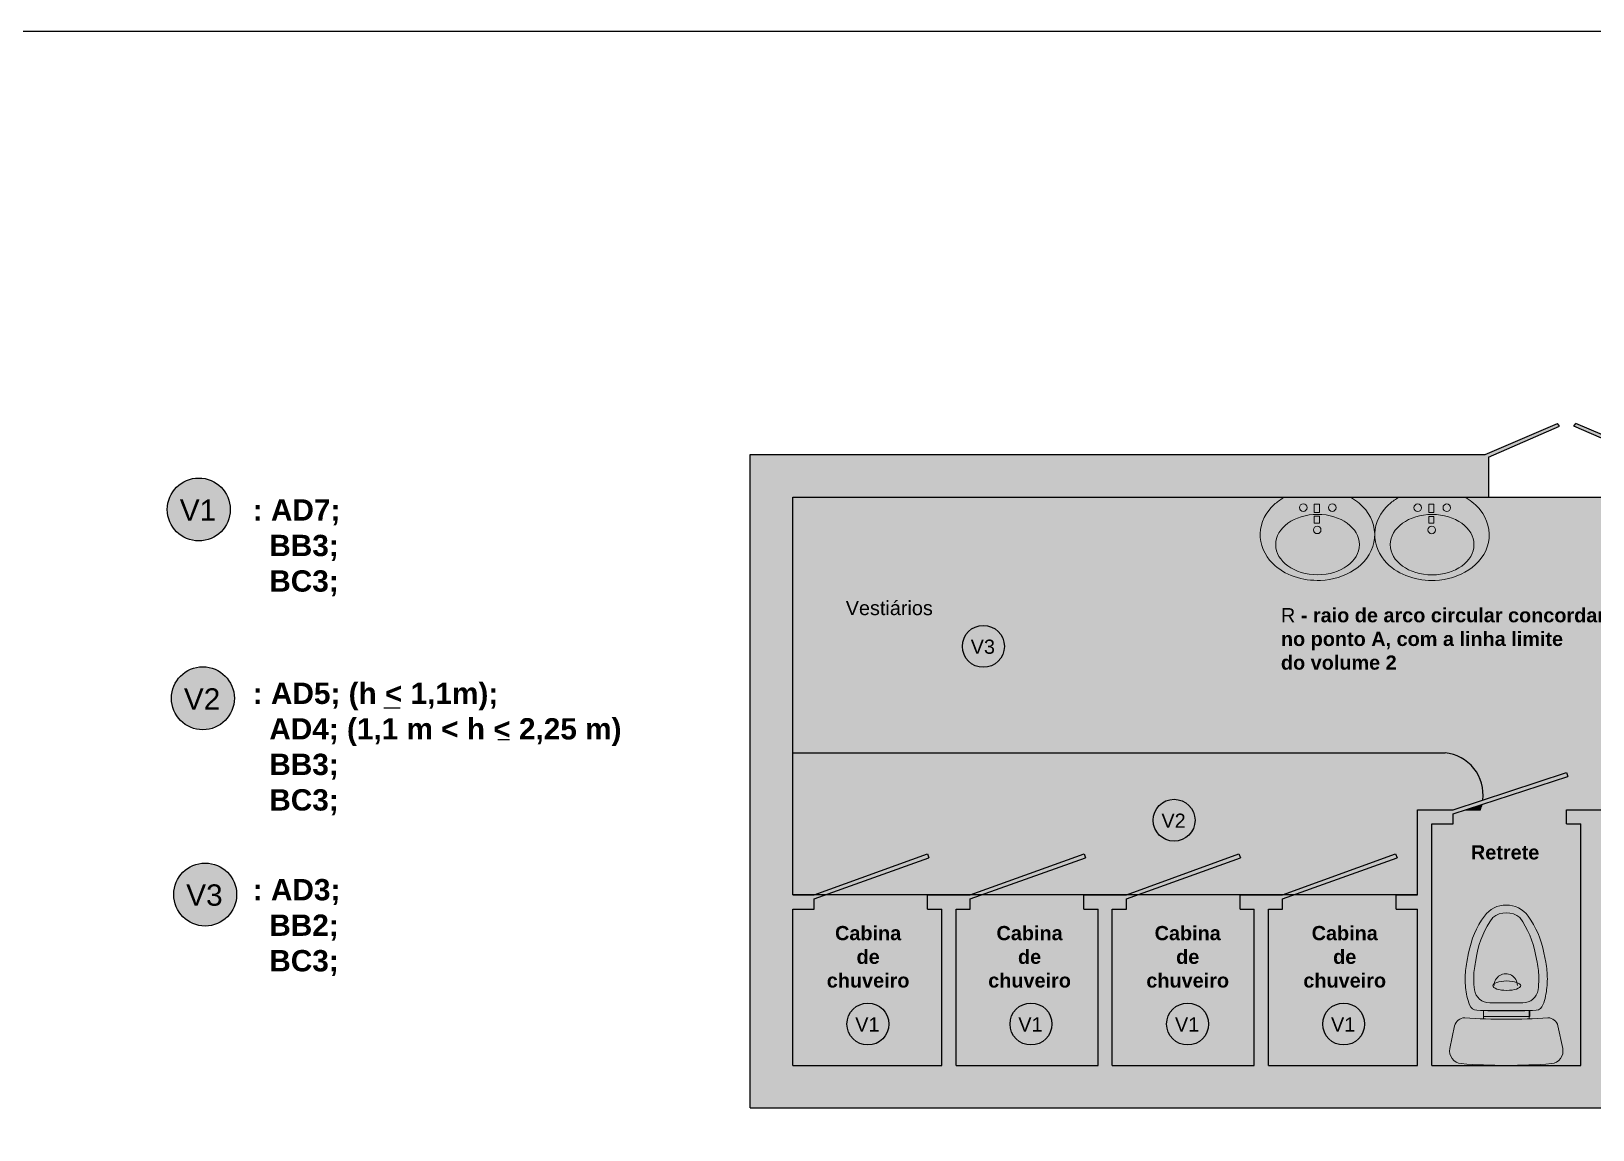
# Model space of a CAD drawing. Header units: millimetres. Extents: x 145 to 60311, y -8355 to 8851.
# Drawn here: x 376.293 to 380.692, y 471.943 to 475.036 of the extents above; entities that cross this region are included whole.
import ezdxf

# ---------------------------------------------------------------- set-up
doc = ezdxf.new("R2010")
doc.units = ezdxf.units.MM
doc.layers.add('WC', color=7, linetype='Continuous')

msp = doc.modelspace()

# ---------------------------------------------------------------- hatches: boundary and pattern name
for color, points in [(0, [(381.2779963251378, 473.8442139871149), (380.8478319920978, 473.8442139871149), (380.643854766553, 473.9319015382061), (380.6379963251384, 473.9242641294295), (380.8379963251355, 473.837322018444), (380.8379963251355, 473.7242139871159), (381.1579963251352, 473.7242139871159), (381.1579963251352, 472.8442139871149), (381.0979963251375, 472.8442139871149), (381.0979963251375, 472.8042139871141), (381.1579963251352, 472.8042139871141), (381.1579963251352, 472.1242139871138), (380.697996325136, 472.1242139871138), (380.697996325136, 472.8042139871141), (380.7379963251369, 472.8042139871141), (380.7379963251369, 472.8328089274146), (381.0612058773404, 472.9373374810602), (381.0574743075267, 472.9487425407606), (380.7379963251369, 472.8442139871149), (380.6179963251416, 472.8442139871149), (380.6179963251343, 472.8042139871141), (380.6579963251352, 472.8042139871141), (380.6579963251352, 472.1242139871138), (380.2379963251369, 472.1242139871138), (380.2379963251369, 472.8042139871141), (380.2979963251419, 472.8042139871141), (380.2979963251419, 472.8328089274146), (380.6212058773381, 472.9373374810602), (380.6174743075244, 472.9487425407606), (380.2979963251419, 472.8442139871149), (380.197996325136, 472.8442139871149), (380.197996325136, 472.6042139871133), (380.1379963251384, 472.6042139871133), (380.1379963251384, 472.5642139871161), (380.197996325136, 472.5642139871161), (380.197996325136, 472.1242139871138), (379.7779963251378, 472.1242139871138), (379.7779963251378, 472.5642139871161), (379.8179963251387, 472.5642139871161), (379.8179963251387, 472.5929374551415), (380.1403471677986, 472.708750599646), (380.1362435320189, 472.7200271316178), (379.8179963251387, 472.6042139871133), (379.697996325136, 472.6042139871133), (379.697996325136, 472.5642139871161), (379.7379963251369, 472.5642139871161), (379.7379963251369, 472.1242139871138), (379.3379963251355, 472.1242139871138), (379.3379963251355, 472.5642139871161), (379.3779963251363, 472.5642139871161), (379.3779963251363, 472.5929428444579), (379.6990683328258, 472.7087559889624), (379.6949499176917, 472.7200271316178), (379.3779963251363, 472.6042139871133), (379.2579963251337, 472.6042139871133), (379.2579963251337, 472.5642139871161), (379.2979963251419, 472.5642139871161), (379.2979963251419, 472.1242139871138), (378.8979963251404, 472.1242139871138), (378.8979963251404, 472.5642139871161), (378.9379963251413, 472.5642139871161), (378.9379963251413, 472.5929265254381), (379.2629840149893, 472.708739669939), (379.2589105387233, 472.7200271316178), (378.9379963251413, 472.6042139871133), (378.8179963251387, 472.6042139871133), (378.8179963251387, 472.5642139871161), (378.8579963251395, 472.5642139871161), (378.8579963251395, 472.1242139871138), (378.4379963251413, 472.1242139871138), (378.4379963251413, 472.5642139871161), (378.497996325139, 472.5642139871161), (378.497996325139, 472.5929318135895), (378.8217008805586, 472.7087449580977), (378.8176127806801, 472.7200271316178), (378.497996325139, 472.6042139871133), (378.4379963251413, 472.6042139871133), (378.4379963251413, 473.7242139871159), (380.3979963251404, 473.7242139871159), (380.3979963251404, 473.837322018444), (380.5979963251375, 473.9242641294295), (380.5921583630698, 473.9318748401201), (380.3888929243622, 473.8442139871149), (378.3179963251387, 473.8442139871149), (378.3179963251387, 472.0042139871148), (381.2779963251378, 472.0042139871148)]), (41, [(381.1579963251352, 473.7242139871159), (380.8379963251355, 473.7242139871159), (380.3979963251404, 473.7242139871159), (378.4379963251413, 473.7242139871159), (378.4379963251413, 473.0042139871148), (380.2756299428875, 473.0042139871148, -0.4206830505977614), (380.3818445686629, 472.8716479140348), (380.6174743075244, 472.9487425407606), (380.6212058773381, 472.9373374810602), (380.3796590949714, 472.8592193201766, -0.033016839272278), (380.3751289171996, 472.8442139871149), (380.3332615623367, 472.8442139871149), (380.2979963251419, 472.8328089274146), (380.2979963251419, 472.8042139871141), (380.2379963251369, 472.8042139871141), (380.2379963251369, 472.1242139871138), (380.6579963251352, 472.1242139871138), (380.6579963251352, 472.8042139871141), (380.6179963251416, 472.8042139871141), (380.6179963251416, 472.8442139871149), (380.7379963251369, 472.8442139871149), (381.0574743075267, 472.9487425407606), (381.0612058773404, 472.9373374810602), (380.7379963251369, 472.8328089274146), (380.7379963251369, 472.8042139871141), (380.697996325136, 472.8042139871141), (380.697996325136, 472.1242139871138), (381.1579963251352, 472.1242139871138), (381.1579963251352, 472.8042139871141), (381.0979963251375, 472.8042139871141), (381.0979963251375, 472.8442139871149), (381.1579963251352, 472.8442139871149)]), (30, [(380.3818445686629, 472.8716479140348, 0.4206830505977614), (380.2756299428875, 473.0042139871148), (378.4379963251413, 473.0042139871148), (378.4379963251413, 472.6042139871133), (378.497996325139, 472.6042139871133), (378.8176127806801, 472.7200271316178), (378.8217008805586, 472.7087449580977), (378.5295306641783, 472.6042139871133), (378.9379963251413, 472.6042139871133), (379.2589105387306, 472.7200271316178), (379.2629840149893, 472.708739669939), (378.9696705026363, 472.6042139871133), (379.3779963251363, 472.6042139871133), (379.6949499176917, 472.7200271316178), (379.6990683328258, 472.7087559889624), (379.4092436279971, 472.6042139871133), (379.8179963251387, 472.6042139871133), (380.1362435320189, 472.7200271316178), (380.1403471677986, 472.708750599646), (379.8493830869702, 472.6042139871133), (380.197996325136, 472.6042139871133), (380.197996325136, 472.8442139871149), (380.2979963251419, 472.8442139871149)]), (30, [(380.3796590949714, 472.8592193201766), (380.3332615623367, 472.8442139871149), (380.3751289171996, 472.8442139871149, 0.033016839272278)])]:
    msp.add_hatch(color=color).paths.add_polyline_path(points)
h = msp.add_hatch(color=20)
h.dxf.hatch_style = 2
h.paths.add_polyline_path([(376.8533733488439, 473.6896186785671, 1), (376.6761597196091, 473.6896186785671, 1)])
h.paths.add_polyline_path([(376.7041581197045, 473.7328653414806), (376.8209248318526, 473.7328653414806), (376.8209248318526, 473.6426197753135), (376.7041581197045, 473.6426197753135)], flags=24)
h = msp.add_hatch(color=253)
edge = h.paths.add_edge_path()
edge.add_spline(control_points=[(379.8197932208277, 473.7221476118975), (379.8106137639916, 473.7167704470703), (379.8020305996106, 473.7105314069413), (379.7714166064179, 473.6825890764885), (379.7557735470618, 473.6532516767365), (379.7536338392092, 473.5909638952799), (379.7674049013294, 473.5604982619407), (379.822964395782, 473.5042492577159), (379.8745978663064, 473.4879104057982), (379.9587878726234, 473.4915285956849), (379.9922395659596, 473.501360996248), (380.0469096234301, 473.5374981027308), (380.0683724475821, 473.56472977464), (380.0818701395474, 473.6287440531123), (380.0721754798142, 473.6632380856463), (380.0409670517402, 473.7020245871936), (380.0274272744718, 473.7132592268026), (380.0122490166978, 473.7221476119194)], knot_values=[5.391687884495953, 5.391687884495953, 5.391687884495953, 5.391687884495953, 5.611618814430226, 5.611618814430226, 6.258107112948303, 6.258107112948303, 6.904595411466378, 6.904595411466378, 7.913003169215101, 7.913003169215101, 8.59293771587199, 8.59293771587199, 9.272872262528876, 9.272872262528876, 9.952806809185766, 9.952806809185766, 10.31610371212888, 10.31610371212888, 10.31610371212888, 10.31610371212888], weights=[1, 1, 1, 1, 1, 1, 1, 1, 1, 1, 1, 1, 1, 1, 1, 1, 1, 1], degree=3, periodic=0)
edge.add_line((380.0122490166978, 473.7221476119194), (379.8197932208204, 473.7221476118975))
edge = h.paths.add_edge_path(flags=16)
edge.add_ellipse((379.9163671705537, 473.5907181474213), major_axis=(-0.1180489581447546, 2.273736000000001e-13), ratio=0.7207207179931079, start_angle=-7.958078640513122e-13, end_angle=360, ccw=False)
h.paths.add_polyline_path([(379.9472087908871, 473.6948256862743, -1), (379.9684788721497, 473.6948256862743, -1)], flags=16)
h.paths.add_polyline_path([(379.9259387076963, 473.6321486996603, -1), (379.9046686264337, 473.6321486996603, -1)], flags=0)
h.paths.add_polyline_path([(379.9216846918353, 473.6512704917332), (379.9067956334038, 473.6512704917332), (379.9067956334038, 473.6703922838024), (379.9216846918353, 473.6703922838024)], flags=0)
h.paths.add_polyline_path([(379.9216846918353, 473.6810155025378), (379.9067956334038, 473.6810155025378), (379.9067956334038, 473.7043865823071), (379.9216846918353, 473.7043865823071)], flags=16)
h.paths.add_polyline_path([(379.8653189733959, 473.6948256862743, -1), (379.8865890546585, 473.6948256862743, -1)], flags=16)
h = msp.add_hatch(color=253)
h.paths.add_polyline_path([(379.9684788721497, 473.6948256862743, 1), (379.9472087908871, 473.6948256862743, 1)])
h.paths.add_polyline_path([(379.9067956334038, 473.7043865823071), (379.9067956334038, 473.6810155025378), (379.9216846918353, 473.6810155025378), (379.9216846918353, 473.7043865823071)])
h.paths.add_polyline_path([(379.8653189733959, 473.6948256862743, 1), (379.8865890546585, 473.6948256862743, 1)])
h = msp.add_hatch(color=253)
edge = h.paths.add_edge_path()
edge.add_spline(control_points=[(380.1423580158953, 473.7219593960035), (380.1331785590592, 473.7165822311799), (380.1245953946855, 473.7103431910509), (380.0939814014855, 473.6824008605981), (380.0783383421367, 473.6530634608462), (380.0761986342841, 473.5907756793895), (380.0899696964043, 473.5603100460503), (380.1455291908496, 473.5040610418218), (380.1971626613813, 473.4877221899078), (380.2813526676982, 473.4913403797909), (380.3148043610345, 473.501172780354), (380.3694744184977, 473.5373098868404), (380.3909372426497, 473.5645415587496), (380.4044349346223, 473.6285558372183), (380.394740274889, 473.6630498697523), (380.363531846815, 473.7018363712996), (380.3499920695467, 473.7130710109086), (380.3348138117726, 473.721959396029)], knot_values=[5.391687884495953, 5.391687884495953, 5.391687884495953, 5.391687884495953, 5.611618814430226, 5.611618814430226, 6.258107112948303, 6.258107112948303, 6.904595411466378, 6.904595411466378, 7.913003169215101, 7.913003169215101, 8.59293771587199, 8.59293771587199, 9.272872262528876, 9.272872262528876, 9.952806809185766, 9.952806809185766, 10.31610371212888, 10.31610371212888, 10.31610371212888, 10.31610371212888], weights=[1, 1, 1, 1, 1, 1, 1, 1, 1, 1, 1, 1, 1, 1, 1, 1, 1, 1], degree=3, periodic=0)
edge.add_line((380.3348138117726, 473.721959396029), (380.1423580158953, 473.7219593960072))
h.paths.add_polyline_path([(380.269773585962, 473.6946374703803, -1), (380.2910436672246, 473.6946374703803, -1)], flags=0)
edge = h.paths.add_edge_path(flags=16)
edge.add_ellipse((380.2389319656213, 473.5905299315309), major_axis=(-0.1180489581447546, 2.273736000000001e-13), ratio=0.7207207179931079, start_angle=-7.958078640513122e-13, end_angle=360, ccw=False)
h.paths.add_polyline_path([(380.2442494869028, 473.6808272866438), (380.2293604284787, 473.6808272866438), (380.2293604284787, 473.7041983664167), (380.2442494869028, 473.7041983664167)], flags=16)
h.paths.add_polyline_path([(380.2442494869028, 473.6702040679083), (380.2442494869028, 473.6510822758391), (380.2293604284787, 473.6510822758391), (380.2293604284787, 473.6702040679083)], flags=0)
h.paths.add_polyline_path([(380.2485035027712, 473.6319604837699, -1), (380.2272334215086, 473.6319604837699, -1)], flags=0)
h.paths.add_polyline_path([(380.1878837684781, 473.6946374703803, -1), (380.2091538497334, 473.6946374703803, -1)], flags=16)
edge = h.paths.add_edge_path(flags=0)
edge.add_ellipse((380.2389319656213, 473.5905299315309), major_axis=(-0.1180489581447546, 2.273736000000001e-13), ratio=0.7207207179931079, start_angle=-7.958078640513122e-13, end_angle=360, ccw=False)
h.paths.add_polyline_path([(380.269773585962, 473.6946374703803, 1), (380.2910436672246, 473.6946374703803, 1)], flags=16)
h.paths.add_polyline_path([(380.2442494869028, 473.7041983664167), (380.2293604284787, 473.7041983664167), (380.2293604284787, 473.6808272866438), (380.2442494869028, 473.6808272866438)], flags=0)
h.paths.add_polyline_path([(380.2091538497334, 473.6946374703803, 1), (380.1878837684781, 473.6946374703803, 1)], flags=0)
h = msp.add_hatch(color=253)
edge = h.paths.add_edge_path()
edge.add_ellipse((379.9163671705537, 473.5907181474213), major_axis=(-0.1180489581447546, 2.273736000000001e-13), ratio=0.7207207179931079, start_angle=-7.958078640513122e-13, end_angle=360, ccw=False)
h.paths.add_polyline_path([(379.9046686264337, 473.6321486996603, -1), (379.9259387076963, 473.6321486996603, -1)], flags=16)
h.paths.add_polyline_path([(379.9216846918353, 473.6512704917332), (379.9067956334038, 473.6512704917332), (379.9067956334038, 473.6703922838024), (379.9216846918353, 473.6703922838024)], flags=16)
h = msp.add_hatch(color=30)
h.dxf.hatch_style = 2
h.paths.add_polyline_path([(376.8649323857971, 473.1579046031184, 1), (376.6877187565624, 473.1579046031184, 1)])
h.paths.add_polyline_path([(376.7102328456094, 473.201151266032), (376.8379681798542, 473.201151266032), (376.8379681798542, 473.1109056998685), (376.7102328456094, 473.1109056998685)], flags=24)
h = msp.add_hatch(color=41)
h.dxf.hatch_style = 2
h.paths.add_polyline_path([(376.6942508364373, 472.6052821735648, 1), (376.871464465672, 472.6052821735648, 1)])
h.paths.add_polyline_path([(376.7164579677774, 472.6490608965069), (376.844807217436, 472.6490608965069), (376.844807217436, 472.5577512102864), (376.7164579677774, 472.5577512102864)], flags=24)
h = msp.add_hatch(color=1)
h.paths.add_polyline_path([(378.4379963251413, 472.1242139871138), (378.8579963251395, 472.1242139871138), (378.8579963251395, 472.5642139871161), (378.8179963251387, 472.5642139871161), (378.8179963251387, 472.6042139871133), (378.5295306641783, 472.6042139871133), (378.497996325139, 472.5929318135895), (378.497996325139, 472.5642139871161), (378.4379963251413, 472.5642139871161)])
h.paths.add_polyline_path([(379.2979963251419, 472.5642139871161), (379.2579963251337, 472.5642139871161), (379.2579963251337, 472.6042139871133), (378.9696705026363, 472.6042139871133), (378.9379963251413, 472.5929265254381), (378.9379963251413, 472.5642139871161), (378.8979963251404, 472.5642139871161), (378.8979963251404, 472.1242139871138), (379.2979963251419, 472.1242139871138)])
h.paths.add_polyline_path([(379.7379963251369, 472.5642139871161), (379.697996325136, 472.5642139871161), (379.697996325136, 472.6042139871133), (379.4092436279971, 472.6042139871133), (379.3779963251363, 472.5929428444579), (379.3779963251363, 472.5642139871161), (379.3379963251355, 472.5642139871161), (379.3379963251355, 472.1242139871138), (379.7379963251369, 472.1242139871138)])
h.paths.add_polyline_path([(380.197996325136, 472.5642139871161), (380.1379963251384, 472.5642139871161), (380.1379963251384, 472.6042139871133), (379.8493830869702, 472.6042139871133), (379.8179963251387, 472.5929374551415), (379.8179963251387, 472.5642139871161), (379.7779963251378, 472.5642139871161), (379.7779963251378, 472.1242139871138), (380.197996325136, 472.1242139871138)])
h = msp.add_hatch(color=253)
h.paths.add_polyline_path([(380.3652292208644, 472.4368348912722), (380.3609699133522, 472.4145958635672, 0.049304136055092), (380.3563353439094, 472.3677103115115, 0.0319488046542681), (380.3582868713565, 472.3372000076488, 0.3799726772798302), (380.4015079934252, 472.3002675114549), (380.4479055497941, 472.3002675114549), (380.494303106163, 472.3002675114549, 0.3799726772982292), (380.5375242282316, 472.3372000076524, 0.0319488046523045), (380.5394757556787, 472.3677103115115, 0.0493041360546329), (380.534841186236, 472.4145958635636), (380.5305818787238, 472.4368348912649, 0.109982388236735), (380.4861637093927, 472.5404194426192, 0.3577912466524157), (380.4096473901882, 472.5404194426192, 0.1099823882307956)], flags=0)
edge = h.paths.add_edge_path(flags=0)
edge.add_ellipse((380.4493204652681, 472.3486377352274), major_axis=(-0.03918643731976772, 0), ratio=0.3379209573370292, start_angle=-25.439734442833696, end_angle=222.9054736536386, ccw=False)
edge.add_arc((380.4463202972838, 472.34940751252), 0.03275800245777401, 14.578150970229615, 171.3646869497627, ccw=False)
h.paths.add_polyline_path([(380.3322178195449, 472.3677103115115, 0.0510973257954613), (380.3371938501587, 472.3191457492612, 0.0432849755225251), (380.3445606391979, 472.2945245725969, 0.3194579294517637), (380.3649853239622, 472.2794333529091, 0.0028473796993715), (380.3840097310604, 472.2785991477431), (380.3840097310604, 472.2790504012228), (380.5146311994758, 472.2790504012228), (380.5146311994758, 472.2787094914529, 0.0026335909125677), (380.5322262333721, 472.2795033432449, 0.3019041469404211), (380.5512504603903, 472.2945245725932, 0.0432849755257124), (380.5586172494222, 472.3191457492612, 0.0510973257951103), (380.5635932800433, 472.3677103115115, 0.0493041360587912), (380.5589587106006, 472.4145958635672), (380.55387758711, 472.4411258207692, 0.1099823882631398), (380.509459417779, 472.544710372149, 0.2445672543268853), (380.4479055497941, 472.5755681132905, 0.2445672543386579), (380.3863516818019, 472.5447103721453, 0.1099823882308223), (380.3419335124781, 472.4411258207983), (380.3368523889803, 472.4145958635672, 0.0493041360588103)])
h.paths.add_polyline_path([(380.3609699133522, 472.4145958635636), (380.3652292208644, 472.4368348912649, -0.109982388236735), (380.4096473901882, 472.5404194426192, -0.3577912466524157), (380.4861637093927, 472.5404194426192, -0.1099823882324461), (380.5305818787238, 472.4368348912685), (380.534841186236, 472.4145958635636, -0.0493041360546566), (380.5394757556787, 472.3677103115115, -0.0319488046547479), (380.5375242282316, 472.3372000076488, -0.3799726772827523), (380.494303106163, 472.3002675114549), (380.4479055497941, 472.3002675114549), (380.4015079934252, 472.3002675114549, -0.3799726772798302), (380.3582868713565, 472.3372000076488, -0.0319488046542681), (380.3563353439094, 472.3677103115115, -0.0493041360544877)], flags=16)
h.paths.add_polyline_path([(380.447996325136, 472.1242139871138, 0.0190817546377683), (380.5754728822794, 472.1290807119258, 0.4536746179474084), (380.6068500687397, 472.1716969028857), (380.5936138131801, 472.2359390937636, 0.335581522356478), (380.5652351649551, 472.2581691905361, -0.0175463273709266), (380.447996325136, 472.2540537013592, -0.0175463273709198), (380.330757485317, 472.2581691905361, 0.3355815223567323), (380.3023788370992, 472.2359390937636), (380.2891425815396, 472.1716969028857, 0.4536746179544404), (380.3205197679927, 472.1290807119258, 0.0190817546376454)])
h.paths.add_polyline_path([(380.5124955133433, 472.2616535655761), (380.5124955133433, 472.2786257702173, -0.0096604957949706), (380.4479055495976, 472.2773841029702, -0.0095566178808069), (380.3840097310604, 472.2785991477431), (380.3840097310604, 472.2616535655761)])
h.paths.add_polyline_path([(380.5124955133433, 472.2552982554407), (380.5124955133433, 472.2616535655761), (380.3834971369361, 472.2616535655761), (380.3834971369361, 472.2552982554407, 0.0096469296248816), (380.447996325136, 472.2540537013592, 0.009646929624882)])

# ---------------------------------------------------------------- linework, layer by layer
at = {"color": 0}
for p, q in [((380.3888929243622, 473.8442139871149), (380.5921583630698, 473.9318748401201)), ((380.3979963251404, 473.837322018444), (380.5979963251375, 473.9242641294295)), ((380.5979963251375, 473.9242641294295), (380.5921583630698, 473.9318748401201)), ((380.6379963251384, 473.9242641294295), (380.643854766553, 473.9319015382061)), ((380.8379963251355, 473.837322018444), (380.6379963251384, 473.9242641294295)), ((380.8478319920978, 473.8442139871149), (380.643854766553, 473.9319015382061)), ((378.3179963251387, 472.0042139871148), (378.3179963251387, 473.8442139871149)), ((378.3179963251387, 473.8442139871149), (380.3888929243622, 473.8442139871149)), ((380.3979963251404, 473.837322018444), (380.3979963251404, 473.7242139871159)), ((378.4379963251413, 473.7242139871159), (380.3979963251404, 473.7242139871159)), ((378.4379963251413, 472.6042139871133), (378.4379963251413, 473.7242139871159)), ((380.3979963251404, 473.7242139871159), (380.8379963251355, 473.7242139871159)), ((377.3324352355412, 473.1303493656051), (377.2857242626123, 473.1303493656051)), ((377.6396468366365, 473.0405062558166), (377.6073266843232, 473.0405062558166)), ((378.4379963251413, 473.0042139871148), (380.2756299428875, 473.0042139871148)), ((380.2979963251419, 472.8442139871149), (380.6174743075244, 472.9487425407606)), ((380.2979963251419, 472.8328089274146), (380.6212058773381, 472.9373374810639)), ((380.6174743075244, 472.9487425407606), (380.6212058773381, 472.9373374810639)), ((380.197996325136, 472.6042139871133), (380.197996325136, 472.8442139871149)), ((380.197996325136, 472.8442139871149), (380.2979963251419, 472.8442139871149)), ((380.2979963251419, 472.8042139871141), (380.2979963251419, 472.8328089274146)), ((380.3332615623367, 472.8442139871149), (380.3751289171996, 472.8442139871149)), ((380.6179963251416, 472.8042139871141), (380.6179963251416, 472.8442139871149)), ((380.6179963251416, 472.8442139871149), (380.7379963251369, 472.8442139871149)), ((380.2379963251369, 472.1242139871138), (380.2379963251369, 472.8042139871141)), ((380.2379963251369, 472.8042139871141), (380.2979963251419, 472.8042139871141)), ((380.6179963251343, 472.8042139871141), (380.6579963251352, 472.8042139871141)), ((380.6579963251352, 472.1242139871138), (380.6579963251352, 472.8042139871141)), ((378.497996325139, 472.6042139871133), (378.8176127806801, 472.7200271316178)), ((378.497996325139, 472.5929318135895), (378.8217008805586, 472.7087449580977)), ((378.8176127806801, 472.7200271316178), (378.8217008805586, 472.7087449580977)), ((378.9379963251413, 472.6042139871133), (379.2589105387233, 472.7200271316178)), ((378.9379963251413, 472.5929265254381), (379.2629840149893, 472.708739669939)), ((379.2589105387233, 472.7200271316178), (379.2629840149893, 472.708739669939)), ((379.3779963251363, 472.6042139871133), (379.6949499176917, 472.7200271316178)), ((379.3779963251363, 472.5929428444579), (379.6990683328258, 472.7087559889624)), ((379.6949499176917, 472.7200271316178), (379.6990683328258, 472.7087559889624)), ((379.8179963251387, 472.6042139871133), (380.1362435320189, 472.7200271316178)), ((379.8179963251387, 472.5929374551415), (380.1403471677986, 472.708750599646)), ((380.1362435320189, 472.7200271316178), (380.1403471677986, 472.708750599646)), ((378.4379963251413, 472.6042139871133), (378.497996325139, 472.6042139871133)), ((380.197996325136, 472.6042139871133), (378.4379963251413, 472.6042139871133)), ((378.8179963251387, 472.5642139871161), (378.8179963251387, 472.6042139871133)), ((378.8179963251387, 472.6042139871133), (378.9379963251413, 472.6042139871133)), ((379.2579963251337, 472.5642139871161), (379.2579963251337, 472.6042139871133)), ((379.2579963251337, 472.6042139871133), (379.3779963251363, 472.6042139871133)), ((379.697996325136, 472.5642139871161), (379.697996325136, 472.6042139871133)), ((379.697996325136, 472.6042139871133), (379.8179963251387, 472.6042139871133)), ((380.1379963251384, 472.6042139871133), (380.197996325136, 472.6042139871133)), ((380.1379963251384, 472.5642139871161), (380.1379963251384, 472.6042139871133)), ((378.4379963251413, 472.1242139871138), (378.4379963251413, 472.5642139871161)), ((378.4379963251413, 472.5642139871161), (378.497996325139, 472.5642139871161)), ((378.497996325139, 472.5642139871161), (378.497996325139, 472.5929318135895)), ((378.8179963251387, 472.5642139871161), (378.8579963251395, 472.5642139871161)), ((378.8579963251395, 472.1242139871138), (378.8579963251395, 472.5642139871161)), ((378.8979963251404, 472.1242139871138), (378.8979963251404, 472.5642139871161)), ((378.8979963251404, 472.5642139871161), (378.9379963251413, 472.5642139871161)), ((378.9379963251413, 472.5642139871161), (378.9379963251413, 472.5929265254381)), ((379.2579963251337, 472.5642139871161), (379.2979963251419, 472.5642139871161)), ((379.2979963251419, 472.1242139871138), (379.2979963251419, 472.5642139871161)), ((379.3379963251355, 472.1242139871138), (379.3379963251355, 472.5642139871161)), ((379.3379963251355, 472.5642139871161), (379.3779963251363, 472.5642139871161)), ((379.3779963251363, 472.5642139871161), (379.3779963251363, 472.5929428444579)), ((379.697996325136, 472.5642139871161), (379.7379963251369, 472.5642139871161)), ((379.7379963251369, 472.1242139871138), (379.7379963251369, 472.5642139871161)), ((379.7779963251378, 472.1242139871138), (379.7779963251378, 472.5642139871161)), ((379.7779963251378, 472.5642139871161), (379.8179963251387, 472.5642139871161)), ((379.8179963251387, 472.5642139871161), (379.8179963251387, 472.5929374551415)), ((380.1379963251384, 472.5642139871161), (380.197996325136, 472.5642139871161)), ((380.197996325136, 472.1242139871138), (380.197996325136, 472.5642139871161)), ((378.4379963251413, 472.1242139871138), (378.8579963251395, 472.1242139871138)), ((378.8979963251404, 472.1242139871138), (379.2979963251419, 472.1242139871138)), ((379.3379963251355, 472.1242139871138), (379.7379963251369, 472.1242139871138)), ((379.7779963251378, 472.1242139871138), (380.197996325136, 472.1242139871138)), ((380.2379963251369, 472.1242139871138), (380.6579963251352, 472.1242139871138)), ((378.3179963251387, 472.0042139871148), (381.2779963251378, 472.0042139871148))]:
    msp.add_line(p, q, dxfattribs=at)
msp.add_lwpolyline([(364.0500576083796, 475.0362818239664), (383.0573816175747, 475.0362818239664), (383.0573816175747, 462.3645991688099), (364.0500576083796, 462.3645991688099)], close=True)
for centre, radius in [((376.7647665342229, 473.6896186785671), 0.08860681461743525), ((378.9749222577739, 473.3042029257922), 0.05907120974495682), ((376.7763255711761, 473.1579046031184), 0.08860681461743525), ((379.5121827565454, 472.8144630329407), 0.05907120974495682), ((376.782857651051, 472.6052821735648), 0.08860681461743525), ((378.6496141375028, 472.2406962628447), 0.05907120974495682), ((379.1090176366342, 472.2406962628447), 0.05907120974495682), ((379.5502899615676, 472.2406962628447), 0.05907120974495682), ((379.9898582688911, 472.2406962628447), 0.05907120974495682)]:
    msp.add_circle(centre, radius, dxfattribs=at)
for start, end in [(353.0710847462573, 84.33374531067554), (339.4186205058289, 346.9827748885273)]:
    msp.add_arc((380.2638990751439, 472.8859812855335), 0.1188132357142772, start, end, dxfattribs=at)
at = {"layer": 'WC', "color": 212, "lineweight": 18}
for p, q in [((380.3368523889803, 472.4145958635636), (380.3419335124781, 472.4411258207983)), ((380.55387758711, 472.4411258207983), (380.5589587106006, 472.4145958635636)), ((380.3834971369361, 472.2552982554407), (380.3834971369361, 472.2786028195369)), ((380.5124955133433, 472.2552982554407), (380.5124955133433, 472.2786028195369))]:
    msp.add_line(p, q, dxfattribs=at)
for points in [[(379.9216846918353, 473.7043865823071), (379.9067956334038, 473.7043865823071), (379.9067956334038, 473.6810155025378), (379.9216846918353, 473.6810155025378)], [(380.2442494869028, 473.7041983664167), (380.2293604284787, 473.7041983664167), (380.2293604284787, 473.6808272866438), (380.2442494869028, 473.6808272866438)], [(379.9216846918353, 473.6703922838024), (379.9067956334038, 473.6703922838024), (379.9067956334038, 473.6512704917332), (379.9216846918353, 473.6512704917332)], [(380.2442494869028, 473.6702040679083), (380.2293604284787, 473.6702040679083), (380.2293604284787, 473.6510822758391), (380.2442494869028, 473.6510822758391)], [(380.3840097310604, 472.2790504012228), (380.5146311994758, 472.2790504012228), (380.5146311994758, 472.2616535655761), (380.3840097310604, 472.2616535655761)]]:
    msp.add_lwpolyline(points, close=True, dxfattribs=at)
for points in [[(380.4861637093927, 472.5404194426192, 0.3577912466524158), (380.4096473901882, 472.5404194426192, 0.1099823882341056), (380.3652292208644, 472.4368348912685), (380.3609699133522, 472.4145958635636, 0.0493041360545353), (380.3563353439094, 472.3677103115115, 0.0319488046544122), (380.3582868713565, 472.3372000076488, 0.3799726772801196), (380.4015079934252, 472.3002675114549), (380.4479055497941, 472.3002675114549), (380.494303106163, 472.3002675114549, 0.3799726772801196), (380.5375242282316, 472.3372000076488, 0.0319488046544122), (380.5394757556787, 472.3677103115115, 0.0493041360545353), (380.534841186236, 472.4145958635636), (380.5305818787238, 472.4368348912685, 0.1099823882341056)], [(380.3205197679927, 472.1290807119258, 0.0190817546376522), (380.447996325136, 472.1242139871138, 0.0190817546376522), (380.5754728822794, 472.1290807119258, 0.4536746179535499), (380.6068500687397, 472.1716969028857), (380.5936138131801, 472.2359390937636, 0.3355815223560603), (380.5652351649551, 472.2581691905361, -0.0175463273709334), (380.447996325136, 472.2540537013592, -0.0175463273709334), (380.330757485317, 472.2581691905361, 0.3355815223560604), (380.3023788370992, 472.2359390937636), (380.2891425815396, 472.1716969028857, 0.4536746179535498)]]:
    msp.add_lwpolyline(points, format="xyb", close=True, dxfattribs=at)
for centre in [(379.8759540140309, 473.6948256862743), (379.957843831522, 473.6948256862743), (380.1985188091057, 473.6946374703803), (380.2804086265969, 473.6946374703803), (379.9153036670614, 473.6321486996603), (380.2378684621435, 473.6319604837699)]:
    msp.add_circle(centre, 0.01063504063049094, dxfattribs=at)
for centre, radius, start, end in [((380.4467851235531, 472.5009815501799), 0.07459497805919657, 89.13937759710525, 144.1110090406748), ((380.449025976035, 472.5009815501799), 0.07459497805919658, 35.88899095932516, 90.86062240289475), ((380.5967516112723, 472.3931728502757), 0.259290861495798, 144.2372230971261, 169.3424289849955), ((380.2990594883086, 472.3931728502757), 0.2592908614957884, 10.65757101500457, 35.7627769028739), ((380.5716935954624, 472.3677103115115), 0.2394757759167944, 168.7094671530528, 180), ((380.3241175041258, 472.3677103115115), 0.2394757759167944, 0, 11.29053284694724), ((380.5716935954624, 472.3677103115115), 0.2394757759168342, 180, 191.7004684701929), ((380.4463202972838, 472.34940751252), 0.03275800245778338, 0, 181.2189235390717), ((380.3241175041258, 472.3677103115115), 0.2394757759168342, 348.2995315298071, 0), ((380.4828147553344, 472.3493036306936), 0.1487109472588797, 191.7004684701929, 201.614465630479), ((380.4129963442538, 472.3493036306936), 0.1487109472588797, 338.385534369521, 348.2995315298071), ((380.3653777503423, 472.3013316170436), 0.0219017800781964, 198.1073695446453, 268.9733447224033), ((380.4477401657132, 473.9493460677186), 1.671961972925142, 267.1629490676832, 270.0056674812077), ((380.448070933875, 473.9493460677186), 1.67196197292493, 269.9943325187923, 272.8851025432798), ((380.5304333492459, 472.3013316170436), 0.02190178007819638, 274.6954981981324, 341.8926304553547)]:
    msp.add_arc(centre, radius, start, end, dxfattribs=at)
at = {"layer": 'WC', "color": 212, "lineweight": 18, "extrusion": (0, 0, -1)}
for centre in [(379.9163671705537, 473.5907181474213), (380.2389319656213, 473.5905299315309)]:
    msp.add_ellipse(centre, major_axis=(-0.1180489581446567, 0), ratio=0.7207207179938419, start_param=3.141592653587517, end_param=9.424777960767104, dxfattribs=at)
at = {"layer": 'WC', "color": 212, "lineweight": 18}
msp.add_ellipse((380.4493204652681, 472.3486377352274), major_axis=(-0.03918643731985587, 0), ratio=0.3379209573358906, dxfattribs=at)
for points in [[(380.0122490166978, 473.7221476119194), (380.0274272744718, 473.7132592268026), (380.0409670517402, 473.7020245871936), (380.0721754798142, 473.6632380856463), (380.0818701395474, 473.6287440531123), (380.0683724475821, 473.56472977464), (380.0469096234301, 473.5374981027308), (379.9922395659596, 473.501360996248), (379.9587878726234, 473.4915285956849), (379.8745978663064, 473.4879104057982), (379.822964395782, 473.5042492577159), (379.7674049013294, 473.5604982619407), (379.7536338392092, 473.5909638952799), (379.7557735470618, 473.6532516767365), (379.7714166064179, 473.6825890764885), (379.8020305996106, 473.7105314069413), (379.8106137639916, 473.7167704470703), (379.8197932208277, 473.7221476118975)], [(380.3348138117726, 473.721959396029), (380.3499920695467, 473.7130710109086), (380.363531846815, 473.7018363712996), (380.394740274889, 473.6630498697523), (380.4044349346223, 473.6285558372183), (380.3909372426497, 473.5645415587496), (380.3694744184977, 473.5373098868404), (380.3148043610345, 473.501172780354), (380.2813526676982, 473.4913403797909), (380.1971626613813, 473.4877221899078), (380.1455291908496, 473.5040610418218), (380.0899696964043, 473.5603100460503), (380.0761986342841, 473.5907756793895), (380.0783383421367, 473.6530634608462), (380.0939814014855, 473.6824008605981), (380.1245953946855, 473.7103431910509), (380.1331785590592, 473.7165822311799), (380.1423580158953, 473.7219593960035)]]:
    msp.add_open_spline(points, degree=3, knots=[5.391687884495953, 5.391687884495953, 5.391687884495953, 5.391687884495953, 5.754984787439067, 5.754984787439067, 6.434919334095956, 6.434919334095956, 7.114853880752845, 7.114853880752845, 7.794788427409734, 7.794788427409734, 8.803196185158457, 8.803196185158457, 9.449684483676533, 9.449684483676533, 10.09617278219461, 10.09617278219461, 10.31610371212888, 10.31610371212888, 10.31610371212888, 10.31610371212888], dxfattribs=at)

# ---------------------------------------------------------------- texts
at = {"color": 0}
for s, insert, char_height, attachment_point in [('{\\fArial|b0|i0|c0|p34;V1}', (376.7625414757786, 473.6877425583953), 0.06000000000000003, 5), ('{\\fArial|b1|i0|c0|p34;: AD7;\\P  BB3;\\P  BC3;}', (376.9168692921012, 473.7183164899543), 0.06000000000000003, 1), ('{\\fArial|b0|i0|c0|p34;Vestiários}', (378.709882738367, 473.4118613927458), 0.04000000000000001, 5), ('{\\fArial|b0|i0|c0|p34;R\\fArial|b1|i0|c0|p34; - raio de arco circular concordante \\Pno ponto A, com a linha limite \\Pdo volume 2}', (379.8131901041343, 473.4118613927458), 0.04000000000000001, 1), ('{\\fArial|b0|i0|c0|p34;V3}', (378.9734388854777, 473.3029521790122), 0.04000000000000001, 5), ('{\\fArial|b0|i0|c0|p34;V2}', (376.7741005127318, 473.1560284829502), 0.06000000000000003, 5), ('{\\fArial|b1|i0|c0|p34;: AD5; (h < 1,1m);\\P  AD4; (1,1 m < h < 2,25 m)\\P  BB3;\\P  BC3;}', (376.9168692921012, 473.2019370750495), 0.06000000000000003, 1), ('{\\fArial|b0|i0|c0|p34;V2}', (379.5106993842492, 472.8132122861643), 0.04000000000000001, 5), ('{\\fArial|b1|i0|c0|p34;Retrete}', (380.348368521627, 472.7440888118654), 0.04000000000000001, 1), ('{\\fArial|b1|i0|c0|p34;: AD3;\\P  BB2;\\P  BC3;}', (376.9168692921012, 472.6490208914693), 0.06000000000000003, 1), ('{\\fArial|b0|i0|c0|p34;V3}', (376.7806325926067, 472.6034060533966), 0.06000000000000003, 5), ('{\\fArial|b1|i0|c0|p34;Cabina \\Pde \\Pchuveiro}', (378.650300104855, 472.5167563042778), 0.04000000000000001, 2), ('{\\fArial|b1|i0|c0|p34;Cabina \\Pde \\Pchuveiro}', (379.1050765886321, 472.5167563042778), 0.04000000000000001, 2), ('{\\fArial|b1|i0|c0|p34;Cabina \\Pde \\Pchuveiro}', (379.5505083702883, 472.5167563042778), 0.04000000000000001, 2), ('{\\fArial|b1|i0|c0|p34;Cabina \\Pde \\Pchuveiro}', (379.9928251391902, 472.5167563042778), 0.04000000000000001, 2), ('{\\fArial|b0|i0|c0|p34;V1}', (378.6481307652066, 472.2394455160684), 0.04000000000000001, 5), ('{\\fArial|b0|i0|c0|p34;V1}', (379.107534264338, 472.2394455160684), 0.04000000000000001, 5), ('{\\fArial|b0|i0|c0|p34;V1}', (379.5488065892714, 472.2394455160684), 0.04000000000000001, 5), ('{\\fArial|b0|i0|c0|p34;V1}', (379.9883748965949, 472.2394455160684), 0.04000000000000001, 5)]:
    msp.add_mtext(s, dxfattribs=dict(at, insert=insert, char_height=char_height, attachment_point=attachment_point))

doc.saveas('drawing.dxf')
